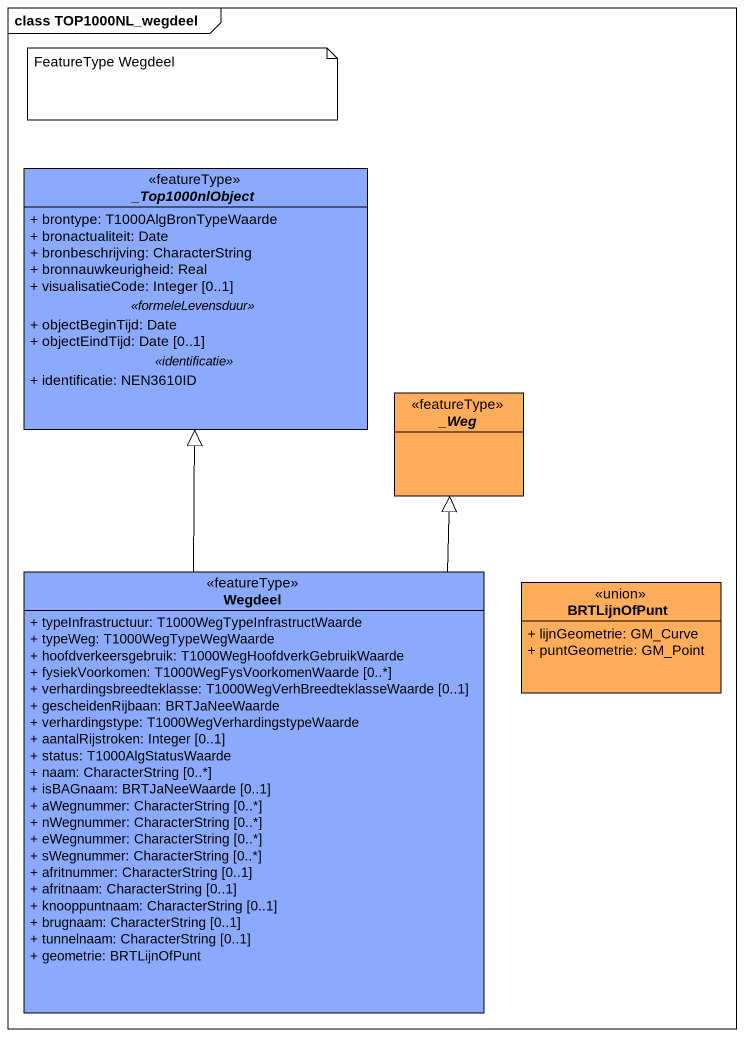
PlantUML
@startuml
mainframe class TOP1000NL_wegdeel
hide circle
hide empty members
skinparam classAttributeIconSize 0
abstract class "_Top1000nlObject" as Top1000nlObject <<featureType>> #8BAAFD {
  + brontype: T1000AlgBronTypeWaarde
  + bronactualiteit: Date
  + bronbeschrijving: CharacterString
  + bronnauwkeurigheid: Real
  + visualisatieCode: Integer [0..1]
  .. <<formeleLevensduur>> ..
  + objectBeginTijd: Date
  + objectEindTijd: Date [0..1]
  .. <<identificatie>> ..
  + identificatie: NEN3610ID
}
abstract class "_Weg" as Weg <<featureType>> #FFAD5B
class Wegdeel <<featureType>> #8BAAFD {
  + typeInfrastructuur: T1000WegTypeInfrastructWaarde
  + typeWeg: T1000WegTypeWegWaarde
  + hoofdverkeersgebruik: T1000WegHoofdverkGebruikWaarde
  + fysiekVoorkomen: T1000WegFysVoorkomenWaarde [0..*]
  + verhardingsbreedteklasse: T1000WegVerhBreedteklasseWaarde [0..1]
  + gescheidenRijbaan: BRTJaNeeWaarde
  + verhardingstype: T1000WegVerhardingstypeWaarde
  + aantalRijstroken: Integer [0..1]
  + status: T1000AlgStatusWaarde
  + naam: CharacterString [0..*]
  + isBAGnaam: BRTJaNeeWaarde [0..1]
  + aWegnummer: CharacterString [0..*]
  + nWegnummer: CharacterString [0..*]
  + eWegnummer: CharacterString [0..*]
  + sWegnummer: CharacterString [0..*]
  + afritnummer: CharacterString [0..1]
  + afritnaam: CharacterString [0..1]
  + knooppuntnaam: CharacterString [0..1]
  + brugnaam: CharacterString [0..1]
  + tunnelnaam: CharacterString [0..1]
  + geometrie: BRTLijnOfPunt
}
class BRTLijnOfPunt <<union>> #FFAD5B {
  + lijnGeometrie: GM_Curve
  + puntGeometrie: GM_Point
}
Wegdeel -up-|> Top1000nlObject
Wegdeel -up-|> Weg
note as N1
  FeatureType Wegdeel
end note
@enduml
